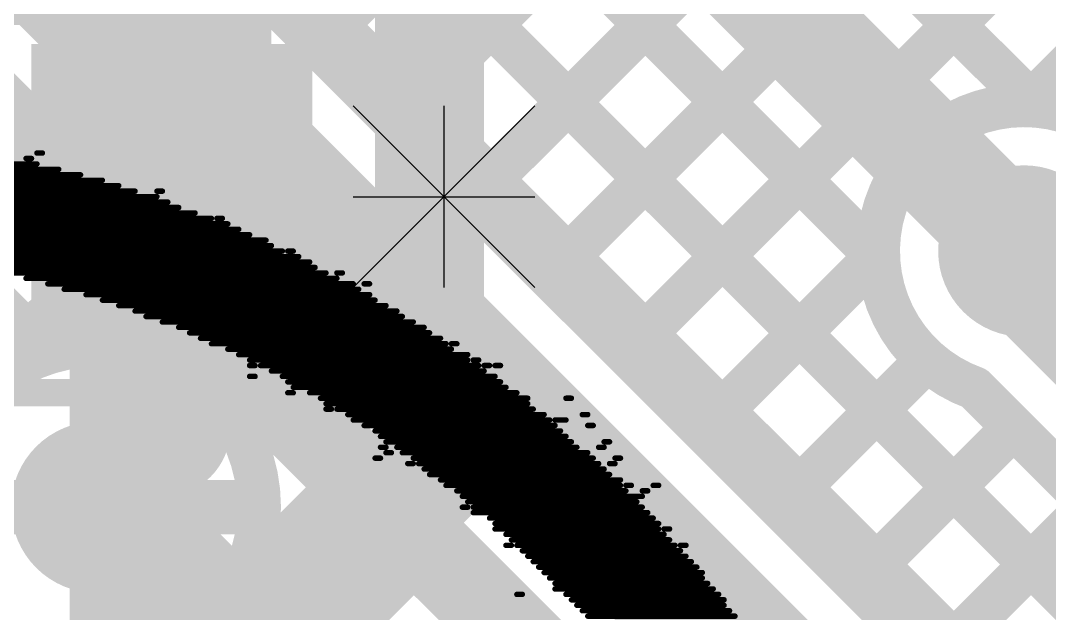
# Model space of a CAD drawing. Header units: millimetres. Extents: x 9.08 to 12.48, y 2.73 to 6.
# Drawn here: x 11.581 to 11.7697, y 4.1205 to 4.2293 of the extents above; entities that cross this region are included whole.
import ezdxf

# ---------------------------------------------------------------- set-up
doc = ezdxf.new("R2010")
doc.units = ezdxf.units.MM
doc.header["$MEASUREMENT"] = 0
for name, color, linetype in [('BottomLayer', 5, 'Continuous'), ('BottomOverlay', 54, 'Continuous'), ('MultiLayer', 9, 'Continuous'), ('TopLayer', 1, 'Continuous'), ('TopOverlay', 2, 'Continuous'), ('TopPaste', 8, 'Continuous'), ('TopSolder', 216, 'Continuous'), ('ViaHoleLayer', 16, 'Continuous')]:
    doc.layers.add(name, color=color, linetype=linetype)

# ---------------------------------------------------------------- blocks, each defined once
blk = doc.blocks.new('RES0805_75')
at = {"layer": 'TopLayer'}
for points in [[(-0.06, -0.025), (-0.02, -0.025), (-0.06, 0.025), (-0.02, 0.025)], [(0.02, -0.025), (0.06, -0.025), (0.02, 0.025), (0.06, 0.025)]]:
    blk.add_solid(points, dxfattribs=at)
at = {"layer": 'TopOverlay', "const_width": 0.005}
for points in [[(-0.065, 0.035), (-0.065, -0.035)], [(0.065, 0.035), (-0.065, 0.035)], [(0.065, 0.035), (0.065, -0.035)], [(0.065, -0.035), (-0.065, -0.035)]]:
    blk.add_lwpolyline(points, dxfattribs=at)
at = {"layer": 'TopOverlay', "const_width": 0.0025}
for points in [[(-0.06625, 0.035, 1), (-0.06375, 0.035, 1)], [(-0.06625, 0.035, 1), (-0.06375, 0.035, 1)], [(0.06375, 0.035, 1), (0.06625, 0.035, 1)], [(0.06375, 0.035, 1), (0.06625, 0.035, 1)], [(-0.06625, -0.035, 1), (-0.06375, -0.035, 1)], [(-0.06625, -0.035, 1), (-0.06375, -0.035, 1)], [(0.06375, -0.035, 1), (0.06625, -0.035, 1)], [(0.06375, -0.035, 1), (0.06625, -0.035, 1)]]:
    blk.add_lwpolyline(points, format="xyb", close=True, dxfattribs=at)
at = {"layer": 'TopPaste'}
for points in [[(-0.06, -0.025), (-0.02, -0.025), (-0.06, 0.025), (-0.02, 0.025)], [(0.02, -0.025), (0.06, -0.025), (0.02, 0.025), (0.06, 0.025)]]:
    blk.add_solid(points, dxfattribs=at)
at = {"layer": 'TopSolder'}
for points in [[(-0.064, -0.029), (-0.016, -0.029), (-0.064, 0.029), (-0.016, 0.029)], [(0.016, -0.029), (0.064, -0.029), (0.016, 0.029), (0.064, 0.029)]]:
    blk.add_solid(points, dxfattribs=at)

msp = doc.modelspace()

# ---------------------------------------------------------------- linework, layer by layer
at = {"layer": 'BottomLayer'}
for points, const_width in [([(11.5395, 4.44111), (11.76694, 4.21368)], 0.008), ([(11.5395, 4.41283), (11.74625, 4.20608)], 0.008), ([(11.5395, 4.38455), (11.73828, 4.18577)], 0.008), ([(11.66364, 4.19659), (11.84368, 4.37663)], 0.008), ([(11.67778, 4.18245), (11.85782, 4.36248)], 0.008), ([(11.5395, 4.35626), (11.7795, 4.11626)], 0.008), ([(11.69193, 4.16831), (11.86, 4.33638)], 0.008), ([(11.5395, 4.32798), (11.7795, 4.08798)], 0.008), ([(11.5395, 4.32073), (11.7526, 4.10763)], 0.008), ([(11.516, 4.311), (11.736, 4.091)], 0.025), ([(11.63536, 4.22488), (11.72896, 4.31848)], 0.008), ([(11.6495, 4.21073), (11.74717, 4.3084)], 0.008), ([(11.76564, 4.21374), (11.86, 4.3081)], 0.008), ([(11.4994, 4.29437), (11.7125, 4.08127)], 0.008), ([(11.50273, 4.27989), (11.7125, 4.07012)], 0.008), ([(11.497, 4.25734), (11.58599, 4.16835)], 0.008), ([(11.51695, 4.13475), (11.58798, 4.20578)], 0.008), ([(11.7645, 4.1865), (11.803, 4.148)], 0.025), ([(11.53109, 4.12061), (11.60212, 4.19164)], 0.008), ([(11.70607, 4.15417), (11.73826, 4.18636)], 0.008), ([(11.60629, 4.16752), (11.61627, 4.1775)], 0.008), ([(11.595, 4.14), (11.595, 4.16575)], 0.01), ([(11.72021, 4.14002), (11.74721, 4.16702)], 0.008), ([(11.62118, 4.15413), (11.63041, 4.16336)], 0.008), ([(11.75593, 4.16184), (11.7795, 4.13827)], 0.008), ([(11.73435, 4.12588), (11.76312, 4.15465)], 0.008), ([(11.595, 4.14), (11.666, 4.069)], 0.025), ([(11.62115, 4.12582), (11.64455, 4.14922)], 0.008), ([(11.56925, 4.14), (11.595, 4.14)], 0.01), ([(11.595, 4.14), (11.62075, 4.14)], 0.01), ([(11.595, 4.11425), (11.595, 4.14)], 0.01), ([(11.74849, 4.11174), (11.77726, 4.14051)], 0.008), ([(11.558, 4.03438), (11.65869, 4.13507)], 0.008), ([(11.62335, 4.13099), (11.7125, 4.04184)], 0.008), ([(11.558, 4.0061), (11.67283, 4.12093)], 0.008)]:
    msp.add_lwpolyline(points, dxfattribs=dict(at, const_width=const_width))
for points, const_width in [([(11.63336, 4.22488, 1), (11.63736, 4.22488, 1)], 0.004), ([(11.76364, 4.21374, 1), (11.76764, 4.21374, 1)], 0.004), ([(11.76494, 4.21368, 1), (11.76894, 4.21368, 1)], 0.004), ([(11.6475, 4.21073, 1), (11.6515, 4.21073, 1)], 0.004), ([(11.58598, 4.20578, 1), (11.58998, 4.20578, 1)], 0.004), ([(11.74425, 4.20608, 1), (11.74825, 4.20608, 1)], 0.004), ([(11.75713, 4.187, 1), (11.77287, 4.187, 1)], 0.01575), ([(11.66164, 4.19659, 1), (11.66564, 4.19659, 1)], 0.004), ([(11.75825, 4.1865, 1), (11.77075, 4.1865, 1)], 0.0125), ([(11.60012, 4.19164, 1), (11.60412, 4.19164, 1)], 0.004), ([(11.73626, 4.18636, 1), (11.74026, 4.18636, 1)], 0.004), ([(11.73628, 4.18577, 1), (11.74028, 4.18577, 1)], 0.004), ([(11.67578, 4.18245, 1), (11.67978, 4.18245, 1)], 0.004), ([(11.61427, 4.1775, 1), (11.61827, 4.1775, 1)], 0.004), ([(11.62475, 4.14, 1), (11.56525, 4.14, 1)], 0.008), ([(11.58399, 4.16835, 1), (11.58799, 4.16835, 1)], 0.004), ([(11.60429, 4.16752, 1), (11.60829, 4.16752, 1)], 0.004), ([(11.68993, 4.16831, 1), (11.69393, 4.16831, 1)], 0.004), ([(11.5925, 4.16575, 1), (11.5975, 4.16575, 1)], 0.005), ([(11.74521, 4.16702, 1), (11.74921, 4.16702, 1)], 0.004), ([(11.62841, 4.16336, 1), (11.63241, 4.16336, 1)], 0.004), ([(11.75393, 4.16184, 1), (11.75793, 4.16184, 1)], 0.004), ([(11.75393, 4.16184, 1), (11.75793, 4.16184, 1)], 0.004), ([(11.61918, 4.15413, 1), (11.62318, 4.15413, 1)], 0.004), ([(11.70407, 4.15417, 1), (11.70807, 4.15417, 1)], 0.004), ([(11.76112, 4.15465, 1), (11.76512, 4.15465, 1)], 0.004), ([(11.58713, 4.14, 1), (11.60287, 4.14, 1)], 0.01575), ([(11.58875, 4.14, 1), (11.60125, 4.14, 1)], 0.0125), ([(11.64255, 4.14922, 1), (11.64655, 4.14922, 1)], 0.004), ([(11.5925, 4.14, 1), (11.5975, 4.14, 1)], 0.005), ([(11.5925, 4.14, 1), (11.5975, 4.14, 1)], 0.005), ([(11.5925, 4.14, 1), (11.5975, 4.14, 1)], 0.005), ([(11.5925, 4.14, 1), (11.5975, 4.14, 1)], 0.005), ([(11.61825, 4.14, 1), (11.62325, 4.14, 1)], 0.005), ([(11.62275, 4.14, 1), (11.62675, 4.14, 1)], 0.004), ([(11.71821, 4.14002, 1), (11.72221, 4.14002, 1)], 0.004), ([(11.65669, 4.13507, 1), (11.66069, 4.13507, 1)], 0.004), ([(11.62135, 4.13099, 1), (11.62535, 4.13099, 1)], 0.004), ([(11.61915, 4.12582, 1), (11.62315, 4.12582, 1)], 0.004), ([(11.73235, 4.12588, 1), (11.73635, 4.12588, 1)], 0.004), ([(11.67083, 4.12093, 1), (11.67483, 4.12093, 1)], 0.004)]:
    msp.add_lwpolyline(points, format="xyb", close=True, dxfattribs=dict(at, const_width=const_width))
at = {"layer": 'BottomLayer', "const_width": 0.008}
msp.add_lwpolyline([(11.75593, 4.16184, -1.676388), (11.79102, 4.19322)], format="xyb", dxfattribs=at)
at = {"layer": 'BottomOverlay', "const_width": 0.001}
for points in [[(11.584, 4.205), (11.585, 4.205)], [(11.479, 4.203), (11.584, 4.203)], [(11.582, 4.204), (11.583, 4.204)], [(11.47, 4.201), (11.592, 4.201)], [(11.475, 4.202), (11.588, 4.202)], [(11.464, 4.199), (11.599, 4.199)], [(11.467, 4.2), (11.596, 4.2)], [(11.46, 4.198), (11.602, 4.198)], [(11.606, 4.198), (11.607, 4.198)], [(11.455, 4.196), (11.608, 4.196)], [(11.458, 4.197), (11.606, 4.197)], [(11.45, 4.194), (11.613, 4.194)], [(11.452, 4.195), (11.61, 4.195)], [(11.444, 4.192), (11.619, 4.192)], [(11.447, 4.193), (11.616, 4.193)], [(11.617, 4.193), (11.618, 4.193)], [(11.44, 4.19), (11.623, 4.19)], [(11.442, 4.191), (11.621, 4.191)], [(11.437, 4.189), (11.626, 4.189)], [(11.544, 4.188), (11.627, 4.188)], [(11.554, 4.187), (11.629, 4.187)], [(11.561, 4.186), (11.632, 4.186)], [(11.63, 4.187), (11.631, 4.187)], [(11.569, 4.185), (11.634, 4.185)], [(11.573, 4.184), (11.635, 4.184)], [(11.578, 4.183), (11.637, 4.183)], [(11.582, 4.182), (11.639, 4.182)], [(11.639, 4.183), (11.64, 4.183)], [(11.586, 4.181), (11.642, 4.181)], [(11.644, 4.181), (11.645, 4.181)], [(11.589, 4.18), (11.643, 4.18)], [(11.593, 4.179), (11.645, 4.179)], [(11.596, 4.178), (11.646, 4.178)], [(11.599, 4.177), (11.648, 4.177)], [(11.602, 4.176), (11.65, 4.176)], [(11.604, 4.175), (11.651, 4.175)], [(11.607, 4.174), (11.653, 4.174)], [(11.61, 4.173), (11.655, 4.173)], [(11.612, 4.172), (11.656, 4.172)], [(11.614, 4.171), (11.658, 4.171)], [(11.616, 4.17), (11.659, 4.17)], [(11.619, 4.169), (11.66, 4.169)], [(11.66, 4.17), (11.661, 4.17)], [(11.621, 4.168), (11.663, 4.168)], [(11.623, 4.167), (11.663, 4.167)], [(11.664, 4.167), (11.665, 4.167)], [(11.623, 4.166), (11.624, 4.166)], [(11.625, 4.166), (11.665, 4.166)], [(11.627, 4.165), (11.666, 4.165)], [(11.666, 4.166), (11.667, 4.166)], [(11.668, 4.166), (11.669, 4.166)], [(11.623, 4.164), (11.624, 4.164)], [(11.629, 4.164), (11.668, 4.164)], [(11.63, 4.163), (11.669, 4.163)], [(11.631, 4.162), (11.67, 4.162)], [(11.63, 4.161), (11.631, 4.161)], [(11.634, 4.161), (11.672, 4.161)], [(11.636, 4.16), (11.674, 4.16)], [(11.681, 4.16), (11.682, 4.16)], [(11.637, 4.159), (11.674, 4.159)], [(11.637, 4.158), (11.638, 4.158)], [(11.639, 4.158), (11.675, 4.158)], [(11.641, 4.157), (11.677, 4.157)], [(11.642, 4.156), (11.678, 4.156)], [(11.679, 4.156), (11.681, 4.156)], [(11.684, 4.157), (11.685, 4.157)], [(11.644, 4.155), (11.679, 4.155)], [(11.646, 4.154), (11.68, 4.154)], [(11.685, 4.155), (11.686, 4.155)], [(11.647, 4.153), (11.681, 4.153)], [(11.648, 4.152), (11.682, 4.152)], [(11.688, 4.152), (11.689, 4.152)], [(11.647, 4.151), (11.648, 4.151)], [(11.648, 4.15), (11.649, 4.15)], [(11.65, 4.151), (11.683, 4.151)], [(11.651, 4.15), (11.685, 4.15)], [(11.687, 4.151), (11.688, 4.151)], [(11.646, 4.149), (11.647, 4.149)], [(11.653, 4.149), (11.686, 4.149)], [(11.69, 4.149), (11.691, 4.149)], [(11.652, 4.148), (11.653, 4.148)], [(11.654, 4.148), (11.687, 4.148)], [(11.655, 4.147), (11.688, 4.147)], [(11.689, 4.148), (11.69, 4.148)], [(11.656, 4.146), (11.689, 4.146)], [(11.658, 4.145), (11.691, 4.145)], [(11.659, 4.144), (11.691, 4.144)], [(11.661, 4.143), (11.692, 4.143)], [(11.692, 4.144), (11.693, 4.144)], [(11.695, 4.143), (11.696, 4.143)], [(11.697, 4.144), (11.698, 4.144)], [(11.662, 4.142), (11.695, 4.142)], [(11.663, 4.141), (11.694, 4.141)], [(11.662, 4.14), (11.663, 4.14)], [(11.664, 4.14), (11.695, 4.14)], [(11.664, 4.139), (11.696, 4.139)], [(11.667, 4.138), (11.697, 4.138)], [(11.668, 4.137), (11.698, 4.137)], [(11.668, 4.136), (11.698, 4.136)], [(11.67, 4.135), (11.699, 4.135)], [(11.699, 4.136), (11.7, 4.136)], [(11.67, 4.133), (11.671, 4.133)], [(11.671, 4.134), (11.7, 4.134)], [(11.672, 4.133), (11.701, 4.133)], [(11.702, 4.133), (11.703, 4.133)], [(11.673, 4.132), (11.702, 4.132)], [(11.674, 4.131), (11.703, 4.131)], [(11.675, 4.13), (11.704, 4.13)], [(11.676, 4.129), (11.705, 4.129)], [(11.677, 4.128), (11.706, 4.128)], [(11.678, 4.127), (11.706, 4.127)], [(11.679, 4.126), (11.707, 4.126)], [(11.672, 4.124), (11.673, 4.124)], [(11.679, 4.125), (11.708, 4.125)], [(11.681, 4.124), (11.709, 4.124)], [(11.682, 4.123), (11.71, 4.123)], [(11.683, 4.122), (11.71, 4.122)], [(11.684, 4.121), (11.711, 4.121)], [(11.685, 4.12), (11.712, 4.12)]]:
    msp.add_lwpolyline(points, dxfattribs=at)
at = {"layer": 'BottomOverlay', "const_width": 0.0005}
for points in [[(11.58375, 4.205, 1), (11.58425, 4.205, 1)], [(11.58475, 4.205, 1), (11.58525, 4.205, 1)], [(11.58175, 4.204, 1), (11.58225, 4.204, 1)], [(11.58275, 4.204, 1), (11.58325, 4.204, 1)], [(11.58375, 4.203, 1), (11.58425, 4.203, 1)], [(11.58775, 4.202, 1), (11.58825, 4.202, 1)], [(11.59175, 4.201, 1), (11.59225, 4.201, 1)], [(11.59575, 4.2, 1), (11.59625, 4.2, 1)], [(11.59875, 4.199, 1), (11.59925, 4.199, 1)], [(11.60175, 4.198, 1), (11.60225, 4.198, 1)], [(11.60575, 4.198, 1), (11.60625, 4.198, 1)], [(11.60675, 4.198, 1), (11.60725, 4.198, 1)], [(11.60575, 4.197, 1), (11.60625, 4.197, 1)], [(11.60775, 4.196, 1), (11.60825, 4.196, 1)], [(11.60975, 4.195, 1), (11.61025, 4.195, 1)], [(11.61275, 4.194, 1), (11.61325, 4.194, 1)], [(11.61575, 4.193, 1), (11.61625, 4.193, 1)], [(11.61675, 4.193, 1), (11.61725, 4.193, 1)], [(11.61775, 4.193, 1), (11.61825, 4.193, 1)], [(11.61875, 4.192, 1), (11.61925, 4.192, 1)], [(11.62075, 4.191, 1), (11.62125, 4.191, 1)], [(11.62275, 4.19, 1), (11.62325, 4.19, 1)], [(11.62575, 4.189, 1), (11.62625, 4.189, 1)], [(11.62675, 4.188, 1), (11.62725, 4.188, 1)], [(11.62875, 4.187, 1), (11.62925, 4.187, 1)], [(11.62975, 4.187, 1), (11.63025, 4.187, 1)], [(11.63075, 4.187, 1), (11.63125, 4.187, 1)], [(11.63175, 4.186, 1), (11.63225, 4.186, 1)], [(11.63375, 4.185, 1), (11.63425, 4.185, 1)], [(11.63475, 4.184, 1), (11.63525, 4.184, 1)], [(11.58175, 4.182, 1), (11.58225, 4.182, 1)], [(11.63675, 4.183, 1), (11.63725, 4.183, 1)], [(11.63875, 4.183, 1), (11.63925, 4.183, 1)], [(11.63875, 4.182, 1), (11.63925, 4.182, 1)], [(11.63975, 4.183, 1), (11.64025, 4.183, 1)], [(11.58575, 4.181, 1), (11.58625, 4.181, 1)], [(11.64175, 4.181, 1), (11.64225, 4.181, 1)], [(11.64375, 4.181, 1), (11.64425, 4.181, 1)], [(11.64475, 4.181, 1), (11.64525, 4.181, 1)], [(11.58875, 4.18, 1), (11.58925, 4.18, 1)], [(11.59275, 4.179, 1), (11.59325, 4.179, 1)], [(11.64275, 4.18, 1), (11.64325, 4.18, 1)], [(11.64475, 4.179, 1), (11.64525, 4.179, 1)], [(11.59575, 4.178, 1), (11.59625, 4.178, 1)], [(11.59875, 4.177, 1), (11.59925, 4.177, 1)], [(11.64575, 4.178, 1), (11.64625, 4.178, 1)], [(11.64775, 4.177, 1), (11.64825, 4.177, 1)], [(11.60175, 4.176, 1), (11.60225, 4.176, 1)], [(11.60375, 4.175, 1), (11.60425, 4.175, 1)], [(11.64975, 4.176, 1), (11.65025, 4.176, 1)], [(11.65075, 4.175, 1), (11.65125, 4.175, 1)], [(11.60675, 4.174, 1), (11.60725, 4.174, 1)], [(11.60975, 4.173, 1), (11.61025, 4.173, 1)], [(11.65275, 4.174, 1), (11.65325, 4.174, 1)], [(11.65475, 4.173, 1), (11.65525, 4.173, 1)], [(11.61175, 4.172, 1), (11.61225, 4.172, 1)], [(11.61375, 4.171, 1), (11.61425, 4.171, 1)], [(11.65575, 4.172, 1), (11.65625, 4.172, 1)], [(11.65775, 4.171, 1), (11.65825, 4.171, 1)], [(11.61575, 4.17, 1), (11.61625, 4.17, 1)], [(11.61875, 4.169, 1), (11.61925, 4.169, 1)], [(11.65875, 4.17, 1), (11.65925, 4.17, 1)], [(11.65975, 4.17, 1), (11.66025, 4.17, 1)], [(11.65975, 4.169, 1), (11.66025, 4.169, 1)], [(11.66075, 4.17, 1), (11.66125, 4.17, 1)], [(11.62075, 4.168, 1), (11.62125, 4.168, 1)], [(11.62275, 4.167, 1), (11.62325, 4.167, 1)], [(11.66275, 4.168, 1), (11.66325, 4.168, 1)], [(11.66275, 4.167, 1), (11.66325, 4.167, 1)], [(11.66375, 4.167, 1), (11.66425, 4.167, 1)], [(11.66475, 4.167, 1), (11.66525, 4.167, 1)], [(11.62275, 4.166, 1), (11.62325, 4.166, 1)], [(11.62375, 4.166, 1), (11.62425, 4.166, 1)], [(11.62475, 4.166, 1), (11.62525, 4.166, 1)], [(11.62675, 4.165, 1), (11.62725, 4.165, 1)], [(11.66475, 4.166, 1), (11.66525, 4.166, 1)], [(11.66575, 4.166, 1), (11.66625, 4.166, 1)], [(11.66575, 4.165, 1), (11.66625, 4.165, 1)], [(11.66675, 4.166, 1), (11.66725, 4.166, 1)], [(11.66775, 4.166, 1), (11.66825, 4.166, 1)], [(11.66875, 4.166, 1), (11.66925, 4.166, 1)], [(11.62275, 4.164, 1), (11.62325, 4.164, 1)], [(11.62375, 4.164, 1), (11.62425, 4.164, 1)], [(11.62875, 4.164, 1), (11.62925, 4.164, 1)], [(11.66775, 4.164, 1), (11.66825, 4.164, 1)], [(11.62975, 4.163, 1), (11.63025, 4.163, 1)], [(11.63075, 4.162, 1), (11.63125, 4.162, 1)], [(11.66875, 4.163, 1), (11.66925, 4.163, 1)], [(11.66975, 4.162, 1), (11.67025, 4.162, 1)], [(11.62975, 4.161, 1), (11.63025, 4.161, 1)], [(11.63075, 4.161, 1), (11.63125, 4.161, 1)], [(11.63375, 4.161, 1), (11.63425, 4.161, 1)], [(11.63575, 4.16, 1), (11.63625, 4.16, 1)], [(11.67175, 4.161, 1), (11.67225, 4.161, 1)], [(11.67375, 4.16, 1), (11.67425, 4.16, 1)], [(11.68075, 4.16, 1), (11.68125, 4.16, 1)], [(11.68175, 4.16, 1), (11.68225, 4.16, 1)], [(11.63675, 4.159, 1), (11.63725, 4.159, 1)], [(11.63675, 4.158, 1), (11.63725, 4.158, 1)], [(11.63775, 4.158, 1), (11.63825, 4.158, 1)], [(11.63875, 4.158, 1), (11.63925, 4.158, 1)], [(11.67375, 4.159, 1), (11.67425, 4.159, 1)], [(11.67475, 4.158, 1), (11.67525, 4.158, 1)], [(11.64075, 4.157, 1), (11.64125, 4.157, 1)], [(11.64175, 4.156, 1), (11.64225, 4.156, 1)], [(11.67675, 4.157, 1), (11.67725, 4.157, 1)], [(11.67775, 4.156, 1), (11.67825, 4.156, 1)], [(11.67875, 4.156, 1), (11.67925, 4.156, 1)], [(11.68075, 4.156, 1), (11.68125, 4.156, 1)], [(11.68375, 4.157, 1), (11.68425, 4.157, 1)], [(11.68475, 4.157, 1), (11.68525, 4.157, 1)], [(11.64375, 4.155, 1), (11.64425, 4.155, 1)], [(11.64575, 4.154, 1), (11.64625, 4.154, 1)], [(11.67875, 4.155, 1), (11.67925, 4.155, 1)], [(11.67975, 4.154, 1), (11.68025, 4.154, 1)], [(11.68475, 4.155, 1), (11.68525, 4.155, 1)], [(11.68575, 4.155, 1), (11.68625, 4.155, 1)], [(11.64675, 4.153, 1), (11.64725, 4.153, 1)], [(11.64775, 4.152, 1), (11.64825, 4.152, 1)], [(11.68075, 4.153, 1), (11.68125, 4.153, 1)], [(11.68175, 4.152, 1), (11.68225, 4.152, 1)], [(11.68775, 4.152, 1), (11.68825, 4.152, 1)], [(11.68875, 4.152, 1), (11.68925, 4.152, 1)], [(11.64675, 4.151, 1), (11.64725, 4.151, 1)], [(11.64775, 4.151, 1), (11.64825, 4.151, 1)], [(11.64775, 4.15, 1), (11.64825, 4.15, 1)], [(11.64875, 4.15, 1), (11.64925, 4.15, 1)], [(11.64975, 4.151, 1), (11.65025, 4.151, 1)], [(11.65075, 4.15, 1), (11.65125, 4.15, 1)], [(11.68275, 4.151, 1), (11.68325, 4.151, 1)], [(11.68475, 4.15, 1), (11.68525, 4.15, 1)], [(11.68675, 4.151, 1), (11.68725, 4.151, 1)], [(11.68775, 4.151, 1), (11.68825, 4.151, 1)], [(11.64575, 4.149, 1), (11.64625, 4.149, 1)], [(11.64675, 4.149, 1), (11.64725, 4.149, 1)], [(11.65275, 4.149, 1), (11.65325, 4.149, 1)], [(11.68575, 4.149, 1), (11.68625, 4.149, 1)], [(11.68975, 4.149, 1), (11.69025, 4.149, 1)], [(11.69075, 4.149, 1), (11.69125, 4.149, 1)], [(11.65175, 4.148, 1), (11.65225, 4.148, 1)], [(11.65275, 4.148, 1), (11.65325, 4.148, 1)], [(11.65375, 4.148, 1), (11.65425, 4.148, 1)], [(11.65475, 4.147, 1), (11.65525, 4.147, 1)], [(11.68675, 4.148, 1), (11.68725, 4.148, 1)], [(11.68775, 4.147, 1), (11.68825, 4.147, 1)], [(11.68875, 4.148, 1), (11.68925, 4.148, 1)], [(11.68975, 4.148, 1), (11.69025, 4.148, 1)], [(11.65575, 4.146, 1), (11.65625, 4.146, 1)], [(11.65775, 4.145, 1), (11.65825, 4.145, 1)], [(11.68875, 4.146, 1), (11.68925, 4.146, 1)], [(11.69075, 4.145, 1), (11.69125, 4.145, 1)], [(11.65875, 4.144, 1), (11.65925, 4.144, 1)], [(11.66075, 4.143, 1), (11.66125, 4.143, 1)], [(11.69075, 4.144, 1), (11.69125, 4.144, 1)], [(11.69175, 4.144, 1), (11.69225, 4.144, 1)], [(11.69175, 4.143, 1), (11.69225, 4.143, 1)], [(11.69275, 4.144, 1), (11.69325, 4.144, 1)], [(11.69475, 4.143, 1), (11.69525, 4.143, 1)], [(11.69575, 4.143, 1), (11.69625, 4.143, 1)], [(11.69675, 4.144, 1), (11.69725, 4.144, 1)], [(11.69775, 4.144, 1), (11.69825, 4.144, 1)], [(11.66175, 4.142, 1), (11.66225, 4.142, 1)], [(11.66275, 4.141, 1), (11.66325, 4.141, 1)], [(11.69375, 4.141, 1), (11.69425, 4.141, 1)], [(11.69475, 4.142, 1), (11.69525, 4.142, 1)], [(11.66175, 4.14, 1), (11.66225, 4.14, 1)], [(11.66275, 4.14, 1), (11.66325, 4.14, 1)], [(11.66375, 4.14, 1), (11.66425, 4.14, 1)], [(11.66375, 4.139, 1), (11.66425, 4.139, 1)], [(11.69475, 4.14, 1), (11.69525, 4.14, 1)], [(11.69575, 4.139, 1), (11.69625, 4.139, 1)], [(11.66675, 4.138, 1), (11.66725, 4.138, 1)], [(11.66775, 4.137, 1), (11.66825, 4.137, 1)], [(11.69675, 4.138, 1), (11.69725, 4.138, 1)], [(11.69775, 4.137, 1), (11.69825, 4.137, 1)], [(11.66775, 4.136, 1), (11.66825, 4.136, 1)], [(11.66975, 4.135, 1), (11.67025, 4.135, 1)], [(11.69775, 4.136, 1), (11.69825, 4.136, 1)], [(11.69875, 4.136, 1), (11.69925, 4.136, 1)], [(11.69875, 4.135, 1), (11.69925, 4.135, 1)], [(11.69975, 4.136, 1), (11.70025, 4.136, 1)], [(11.66975, 4.133, 1), (11.67025, 4.133, 1)], [(11.67075, 4.134, 1), (11.67125, 4.134, 1)], [(11.67075, 4.133, 1), (11.67125, 4.133, 1)], [(11.67175, 4.133, 1), (11.67225, 4.133, 1)], [(11.69975, 4.134, 1), (11.70025, 4.134, 1)], [(11.70075, 4.133, 1), (11.70125, 4.133, 1)], [(11.70175, 4.133, 1), (11.70225, 4.133, 1)], [(11.70275, 4.133, 1), (11.70325, 4.133, 1)], [(11.67275, 4.132, 1), (11.67325, 4.132, 1)], [(11.70175, 4.132, 1), (11.70225, 4.132, 1)], [(11.67375, 4.131, 1), (11.67425, 4.131, 1)], [(11.67475, 4.13, 1), (11.67525, 4.13, 1)], [(11.70275, 4.131, 1), (11.70325, 4.131, 1)], [(11.70375, 4.13, 1), (11.70425, 4.13, 1)], [(11.67575, 4.129, 1), (11.67625, 4.129, 1)], [(11.67675, 4.128, 1), (11.67725, 4.128, 1)], [(11.70475, 4.129, 1), (11.70525, 4.129, 1)], [(11.70575, 4.128, 1), (11.70625, 4.128, 1)], [(11.67775, 4.127, 1), (11.67825, 4.127, 1)], [(11.67875, 4.126, 1), (11.67925, 4.126, 1)], [(11.70575, 4.127, 1), (11.70625, 4.127, 1)], [(11.70675, 4.126, 1), (11.70725, 4.126, 1)], [(11.67175, 4.124, 1), (11.67225, 4.124, 1)], [(11.67275, 4.124, 1), (11.67325, 4.124, 1)], [(11.67875, 4.125, 1), (11.67925, 4.125, 1)], [(11.68075, 4.124, 1), (11.68125, 4.124, 1)], [(11.70775, 4.125, 1), (11.70825, 4.125, 1)], [(11.70875, 4.124, 1), (11.70925, 4.124, 1)], [(11.68175, 4.123, 1), (11.68225, 4.123, 1)], [(11.68275, 4.122, 1), (11.68325, 4.122, 1)], [(11.70975, 4.123, 1), (11.71025, 4.123, 1)], [(11.70975, 4.122, 1), (11.71025, 4.122, 1)], [(11.68375, 4.121, 1), (11.68425, 4.121, 1)], [(11.68475, 4.12, 1), (11.68525, 4.12, 1)], [(11.71075, 4.121, 1), (11.71125, 4.121, 1)], [(11.71175, 4.12, 1), (11.71225, 4.12, 1)]]:
    msp.add_lwpolyline(points, format="xyb", close=True, dxfattribs=at)
at = {"layer": 'MultiLayer', "const_width": 0.01575}
for points in [[(11.75713, 4.187, 1), (11.77287, 4.187, 1)], [(11.58713, 4.14, 1), (11.60287, 4.14, 1)]]:
    msp.add_lwpolyline(points, format="xyb", close=True, dxfattribs=at)
at = {"layer": 'TopLayer'}
for points, const_width in [([(11.656, 4.145), (11.656, 4.826)], 0.02), ([(11.711, 4.307), (11.842, 4.176)], 0.02), ([(11.684, 4.268), (11.765, 4.187)], 0.02), ([(11.607, 4.15441), (11.607, 4.196)], 0.025), ([(11.615, 4.104), (11.656, 4.145)], 0.02)]:
    msp.add_lwpolyline(points, dxfattribs=dict(at, const_width=const_width))
for points, const_width in [([(11.60075, 4.196, 1), (11.61325, 4.196, 1)], 0.0125), ([(11.75713, 4.187, 1), (11.77287, 4.187, 1)], 0.01575), ([(11.76, 4.187, 1), (11.77, 4.187, 1)], 0.01), ([(11.60075, 4.15441, 1), (11.61325, 4.15441, 1)], 0.0125), ([(11.58713, 4.14, 1), (11.60287, 4.14, 1)], 0.01575), ([(11.651, 4.145, 1), (11.661, 4.145, 1)], 0.01), ([(11.651, 4.145, 1), (11.661, 4.145, 1)], 0.01)]:
    msp.add_lwpolyline(points, format="xyb", close=True, dxfattribs=dict(at, const_width=const_width))
msp.add_solid([(11.588, 4.171), (11.627, 4.171), (11.588, 4.396), (11.627, 4.396)], dxfattribs=at)
at = {"layer": 'TopOverlay'}
for p, q in [((11.642, 4.21365), (11.67532, 4.18033)), ((11.642, 4.18033), (11.67532, 4.21365)), ((11.65866, 4.18033), (11.65866, 4.21365)), ((11.642, 4.19699), (11.67532, 4.19699))]:
    msp.add_line(p, q, dxfattribs=at)
at = {"layer": 'ViaHoleLayer', "const_width": 0.00787}
for points in [[(11.76106, 4.187, 1), (11.76894, 4.187, 1)], [(11.59106, 4.14, 1), (11.59894, 4.14, 1)]]:
    msp.add_lwpolyline(points, format="xyb", close=True, dxfattribs=at)

# ---------------------------------------------------------------- block references
at = {"rotation": 180}
msp.add_blockref('RES0805_75', (11.567, 4.196), dxfattribs=at)

doc.saveas('drawing.dxf')
